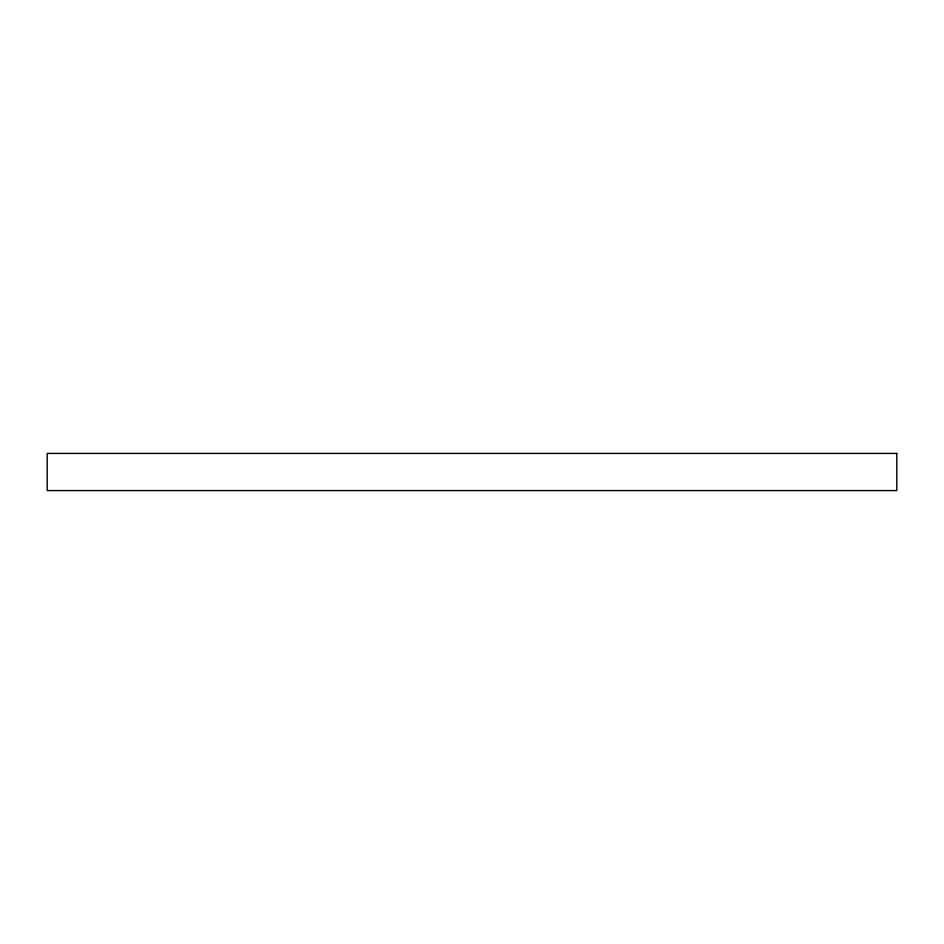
<?xml version="1.0" encoding="UTF-8"?>
<svg xmlns="http://www.w3.org/2000/svg" width="944" height="944" viewBox="0 0 944 944"><rect width="100%" height="100%" fill="white"/><g stroke="black" fill="none" stroke-linecap="round" stroke-linejoin="round"><path stroke-width="1.42" d="M896.8 453.415L47.2 453.415L47.2 490.585L896.8 490.585L896.8 453.415"/></g></svg>
